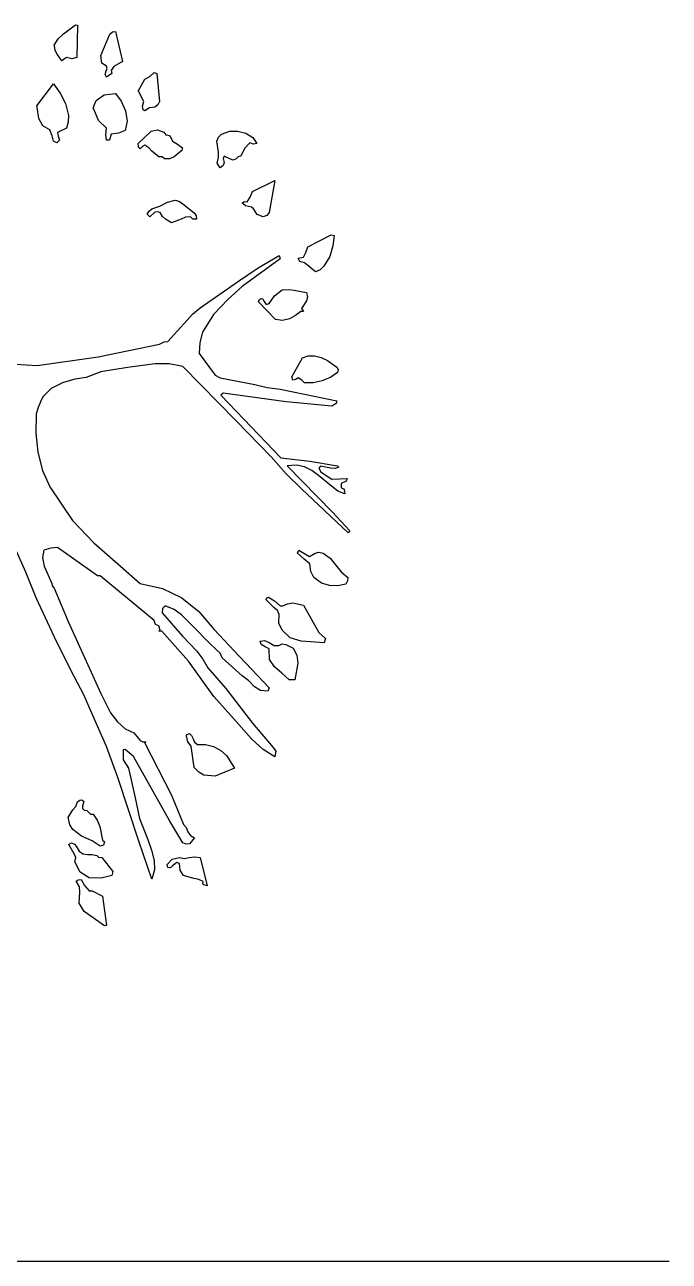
# Model space of a CAD drawing. Header units: millimetres. Extents: x -4017 to 59953, y -688 to 66564.
# Drawn here: x 56851 to 57853, y 16459 to 18383 of the extents above; entities that cross this region are included whole.
import ezdxf

# ---------------------------------------------------------------- set-up
doc = ezdxf.new("R2010")
doc.units = ezdxf.units.MM
doc.layers.add('www.cad-blocks.net', color=7, linetype='Continuous')

# ---------------------------------------------------------------- blocks, each defined once
blk = doc.blocks.new('A$C516926BB')
blk.add_line((0, 7.0831), (60.3118, 7.0831))
blk = doc.blocks.new('A$C37E508DF')
for p, q in [((0.9686, 1.4334), (0.9875, 1.4476)), ((0.9875, 1.4476), (0.9905, 1.4467)), ((0.9905, 1.4467), (0.9896, 1.3966)), ((0.9545, 1.4159), (0.9605, 1.4257)), ((0.9605, 1.4257), (0.9686, 1.4334)), ((1.0269, 1.3996), (1.0411, 1.433)), ((1.0411, 1.433), (1.045, 1.4365)), ((1.045, 1.4365), (1.0497, 1.4369)), ((1.0497, 1.4369), (1.0604, 1.3901)), ((0.9549, 1.4146), (0.9545, 1.4159)), ((0.9558, 1.4077), (0.9549, 1.4146)), ((0.9592, 1.4017), (0.9558, 1.4077)), ((0.966, 1.3914), (0.9592, 1.4017)), ((0.9703, 1.3944), (0.966, 1.3914)), ((0.9733, 1.3966), (0.9703, 1.3944)), ((0.9819, 1.3944), (0.9733, 1.3966)), ((0.9896, 1.3966), (0.9819, 1.3944)), ((1.0282, 1.3876), (1.0269, 1.3996)), ((1.0359, 1.3833), (1.0282, 1.3876)), ((1.0604, 1.3901), (1.0471, 1.3824)), ((1.0334, 1.37), (1.0351, 1.376)), ((1.0359, 1.3661), (1.0334, 1.37)), ((1.0351, 1.376), (1.0368, 1.3794)), ((1.0368, 1.3794), (1.0359, 1.3833)), ((1.0441, 1.3717), (1.0359, 1.3661)), ((1.0471, 1.3824), (1.0432, 1.3764)), ((1.0432, 1.3764), (1.0441, 1.3717)), ((1.0955, 1.3631), (1.1033, 1.367)), ((1.1033, 1.367), (1.1097, 1.373)), ((1.1097, 1.373), (1.114, 1.3717)), ((1.114, 1.3717), (1.1183, 1.328)), ((0.9274, 1.3215), (0.9532, 1.3554)), ((0.9532, 1.3554), (0.9635, 1.3413)), ((1.0848, 1.3443), (1.0955, 1.3631)), ((0.9635, 1.3413), (0.9721, 1.325)), ((1.0171, 1.3232), (1.0197, 1.3297)), ((1.0197, 1.3297), (1.0321, 1.3387)), ((1.0321, 1.3387), (1.0497, 1.3404)), ((1.0497, 1.3404), (1.0587, 1.3284)), ((1.0587, 1.3284), (1.0651, 1.3134)), ((1.0861, 1.343), (1.0848, 1.3443)), ((1.0938, 1.328), (1.0861, 1.343)), ((1.0917, 1.3207), (1.0938, 1.328)), ((1.1183, 1.328), (1.1153, 1.3228)), ((0.9279, 1.3194), (0.9274, 1.3215)), ((0.9305, 1.3018), (0.9279, 1.3194)), ((0.9721, 1.325), (0.9768, 1.3061)), ((1.0149, 1.3172), (1.0171, 1.3232)), ((1.0162, 1.3164), (1.0149, 1.3172)), ((1.0231, 1.2988), (1.0162, 1.3164)), ((1.0651, 1.3134), (1.0677, 1.2975)), ((1.0925, 1.3151), (1.0917, 1.3207)), ((1.0955, 1.3138), (1.0925, 1.3151)), ((1.1028, 1.3185), (1.0955, 1.3138)), ((1.111, 1.3194), (1.1028, 1.3185)), ((1.1153, 1.3228), (1.111, 1.3194)), ((0.9365, 1.2902), (0.9305, 1.3018)), ((0.9476, 1.2842), (0.9365, 1.2902)), ((0.9763, 1.2962), (0.9733, 1.2868)), ((0.9768, 1.3061), (0.9763, 1.2962)), ((1.0359, 1.2868), (1.0231, 1.2988)), ((1.0677, 1.2975), (1.0647, 1.2829)), ((0.951, 1.2748), (0.9476, 1.2842)), ((0.9532, 1.2666), (0.951, 1.2748)), ((0.9733, 1.2868), (0.9596, 1.2799)), ((0.9596, 1.2799), (0.9605, 1.2744)), ((0.9605, 1.2744), (0.9626, 1.2679)), ((1.0347, 1.2769), (1.0359, 1.2868)), ((1.0359, 1.2679), (1.0347, 1.2769)), ((1.0432, 1.2774), (1.0402, 1.2679)), ((1.0544, 1.2791), (1.0432, 1.2774)), ((1.0647, 1.2829), (1.0544, 1.2791)), ((1.0848, 1.2628), (1.1054, 1.2817)), ((1.1054, 1.2817), (1.1148, 1.2842)), ((1.1148, 1.2842), (1.1247, 1.2804)), ((1.1247, 1.2804), (1.1281, 1.2765)), ((1.1281, 1.2765), (1.1341, 1.2752)), ((1.1341, 1.2752), (1.1384, 1.2666)), ((1.2075, 1.2666), (1.21, 1.2726)), ((1.21, 1.2726), (1.2147, 1.2774)), ((1.2147, 1.2774), (1.2276, 1.2817)), ((1.2276, 1.2817), (1.2392, 1.2817)), ((1.2392, 1.2817), (1.2521, 1.2787)), ((1.2521, 1.2787), (1.2632, 1.2722)), ((1.2632, 1.2722), (1.2692, 1.2628)), ((0.9583, 1.2636), (0.9532, 1.2666)), ((0.9626, 1.2679), (0.9583, 1.2636)), ((1.0402, 1.2679), (1.0359, 1.2679)), ((1.0852, 1.2576), (1.0848, 1.2628)), ((1.0883, 1.2546), (1.0852, 1.2576)), ((1.0921, 1.2585), (1.0883, 1.2546)), ((1.0955, 1.2602), (1.0921, 1.2585)), ((1.1015, 1.2559), (1.0955, 1.2602)), ((1.1063, 1.2508), (1.1015, 1.2559)), ((1.117, 1.2422), (1.1063, 1.2508)), ((1.1384, 1.2666), (1.1461, 1.2619)), ((1.1526, 1.2521), (1.141, 1.2422)), ((1.1461, 1.2619), (1.1539, 1.2559)), ((1.1539, 1.2559), (1.1526, 1.2521)), ((1.2096, 1.2491), (1.2075, 1.2666)), ((1.2503, 1.2551), (1.2448, 1.2431)), ((1.2585, 1.2636), (1.2503, 1.2551)), ((1.2645, 1.2615), (1.2585, 1.2636)), ((1.2692, 1.2628), (1.2645, 1.2615)), ((1.1221, 1.2418), (1.117, 1.2422)), ((1.126, 1.2388), (1.1221, 1.2418)), ((1.1337, 1.2388), (1.126, 1.2388)), ((1.141, 1.2422), (1.1337, 1.2388)), ((1.2079, 1.2323), (1.21, 1.2409)), ((1.2126, 1.2251), (1.2079, 1.2323)), ((1.21, 1.2409), (1.2096, 1.2491)), ((1.2186, 1.2332), (1.2169, 1.2285)), ((1.2186, 1.2431), (1.2173, 1.2392)), ((1.2173, 1.2392), (1.2186, 1.2332)), ((1.2285, 1.2383), (1.2186, 1.2431)), ((1.2328, 1.2366), (1.2285, 1.2383)), ((1.2371, 1.2388), (1.2328, 1.2366)), ((1.2405, 1.2418), (1.2371, 1.2388)), ((1.2448, 1.2431), (1.2405, 1.2418)), ((1.2169, 1.2285), (1.2126, 1.2251)), ((1.2628, 1.1882), (1.2975, 1.2053)), ((1.2975, 1.2053), (1.2885, 1.1556)), ((1.1307, 1.1714), (1.1423, 1.1744)), ((1.1423, 1.1744), (1.1483, 1.1732)), ((1.2546, 1.1719), (1.2589, 1.1792)), ((1.2589, 1.1792), (1.2628, 1.1882)), ((1.099, 1.153), (1.102, 1.1573)), ((1.102, 1.1573), (1.1063, 1.1612)), ((1.111, 1.156), (1.1033, 1.1487)), ((1.1063, 1.1612), (1.1187, 1.1655)), ((1.1153, 1.1564), (1.111, 1.156)), ((1.1191, 1.1556), (1.1153, 1.1564)), ((1.1187, 1.1655), (1.1307, 1.1714)), ((1.1226, 1.1492), (1.1191, 1.1556)), ((1.1483, 1.1732), (1.1539, 1.1693)), ((1.1539, 1.1693), (1.1727, 1.1543)), ((1.1727, 1.1543), (1.1749, 1.1504)), ((1.2469, 1.1702), (1.2495, 1.1723)), ((1.2478, 1.1693), (1.2469, 1.1702)), ((1.2516, 1.1659), (1.2478, 1.1693)), ((1.2495, 1.1723), (1.2546, 1.1719)), ((1.2563, 1.1646), (1.2516, 1.1659)), ((1.2611, 1.1637), (1.2563, 1.1646)), ((1.2641, 1.1612), (1.2611, 1.1637)), ((1.2701, 1.1522), (1.2641, 1.1612)), ((1.2885, 1.1556), (1.2851, 1.1509)), ((1.1033, 1.1487), (1.099, 1.153)), ((1.1273, 1.1453), (1.1226, 1.1492)), ((1.1367, 1.1393), (1.1273, 1.1453)), ((1.1517, 1.1453), (1.1367, 1.1393)), ((1.1586, 1.1483), (1.1517, 1.1453)), ((1.1663, 1.1487), (1.1586, 1.1483)), ((1.1697, 1.1449), (1.1663, 1.1487)), ((1.1757, 1.1449), (1.1697, 1.1449)), ((1.1749, 1.1504), (1.1757, 1.1449)), ((1.2791, 1.1487), (1.2701, 1.1522)), ((1.2851, 1.1509), (1.2791, 1.1487)), ((1.3485, 1.102), (1.385, 1.1209)), ((1.385, 1.1209), (1.3897, 1.1196)), ((1.3897, 1.1196), (1.3875, 1.1037)), ((1.3455, 1.0934), (1.3485, 1.102)), ((1.3875, 1.1037), (1.3828, 1.087)), ((1.3057, 1.0835), (1.2469, 1.0402)), ((1.2713, 1.0694), (1.3044, 1.0887)), ((1.3044, 1.0887), (1.3057, 1.0835)), ((1.3335, 1.0844), (1.3421, 1.0861)), ((1.3361, 1.0793), (1.3335, 1.0844)), ((1.3434, 1.0771), (1.3361, 1.0793)), ((1.3421, 1.0861), (1.3455, 1.0934)), ((1.3828, 1.087), (1.3738, 1.072)), ((1.2409, 1.0488), (1.2713, 1.0694)), ((1.349, 1.0728), (1.3434, 1.0771)), ((1.3605, 1.063), (1.349, 1.0728)), ((1.3678, 1.0664), (1.3605, 1.063)), ((1.3738, 1.072), (1.3678, 1.0664)), ((1.1813, 1.0072), (1.2409, 1.0488)), ((1.2469, 1.0402), (1.2246, 1.0201)), ((1.2246, 1.0201), (1.2023, 0.9969)), ((1.2718, 1.0162), (1.2731, 1.0197)), ((1.2731, 1.0197), (1.2761, 1.0218)), ((1.2761, 1.0218), (1.2786, 1.0209)), ((1.2786, 1.0209), (1.2799, 1.0184)), ((1.2885, 1.0136), (1.2971, 1.0257)), ((1.2971, 1.0257), (1.3091, 1.0351)), ((1.3091, 1.0351), (1.3185, 1.0355)), ((1.3185, 1.0355), (1.3275, 1.0347)), ((1.3275, 1.0347), (1.3468, 1.0308)), ((1.3468, 1.0308), (1.3481, 1.0239)), ((1.3481, 1.0239), (1.3468, 1.018)), ((1.1693, 0.9974), (1.1813, 1.0072)), ((1.2984, 0.9892), (1.2718, 1.0162)), ((1.2799, 1.0184), (1.2842, 1.0124)), ((1.2842, 1.0124), (1.2885, 1.0136)), ((1.3378, 1.0016), (1.3297, 0.9952)), ((1.3421, 1.0016), (1.3378, 1.0016)), ((1.3468, 1.018), (1.3391, 1.0059)), ((1.3391, 1.0059), (1.3421, 1.0016)), ((1.1311, 0.9549), (1.1612, 0.9879)), ((1.1612, 0.9879), (1.1693, 0.9974)), ((1.2023, 0.9969), (1.1852, 0.9691)), ((1.3095, 0.9875), (1.2984, 0.9892)), ((1.3202, 0.9901), (1.3095, 0.9875)), ((1.3297, 0.9952), (1.3202, 0.9901)), ((1.1852, 0.9691), (1.1809, 0.9532)), ((1.0227, 0.9309), (1.1183, 0.9506)), ((1.1183, 0.9506), (1.1256, 0.954)), ((1.1256, 0.954), (1.1311, 0.9549)), ((1.1809, 0.9532), (1.1796, 0.936)), ((0.9279, 0.9172), (1.0227, 0.9309)), ((1.1796, 0.936), (1.2049, 0.9022)), ((1.3241, 0.9), (1.3404, 0.9292)), ((1.3404, 0.9292), (1.3494, 0.9322)), ((1.3494, 0.9322), (1.3592, 0.9326)), ((1.3592, 0.9326), (1.3695, 0.93)), ((1.3695, 0.93), (1.3794, 0.9253)), ((1.3794, 0.9253), (1.394, 0.9146)), ((0.8936, 0.9193), (0.9279, 0.9172)), ((1.0269, 0.9077), (1.0042, 0.8987)), ((1.0685, 0.9142), (1.0269, 0.9077)), ((1.1114, 0.9198), (1.0685, 0.9142)), ((1.1333, 0.9202), (1.1114, 0.9198)), ((1.1543, 0.9159), (1.1333, 0.9202)), ((1.2371, 0.8314), (1.1543, 0.9159)), ((1.3948, 0.9065), (1.3846, 0.8992)), ((1.394, 0.9146), (1.3957, 0.9112)), ((1.3957, 0.9112), (1.3948, 0.9065)), ((0.9673, 0.8906), (0.9498, 0.8816)), ((0.9866, 0.8962), (0.9673, 0.8906)), ((1.0042, 0.8987), (0.9866, 0.8962)), ((1.2049, 0.9022), (1.2126, 0.8983)), ((1.2126, 0.8983), (1.2662, 0.8876)), ((1.2662, 0.8876), (1.2855, 0.8833)), ((1.3254, 0.8944), (1.3241, 0.9)), ((1.3301, 0.8957), (1.3254, 0.8944)), ((1.3335, 0.8983), (1.3301, 0.8957)), ((1.3395, 0.8944), (1.3335, 0.8983)), ((1.3434, 0.8906), (1.3395, 0.8944)), ((1.3571, 0.8906), (1.3434, 0.8906)), ((1.3713, 0.8936), (1.3571, 0.8906)), ((1.3846, 0.8992), (1.3713, 0.8936)), ((0.9369, 0.8687), (0.933, 0.861)), ((0.9498, 0.8816), (0.9369, 0.8687)), ((1.2169, 0.8743), (1.2135, 0.8713)), ((1.2135, 0.8713), (1.2491, 0.834)), ((1.3151, 0.8606), (1.2169, 0.8743)), ((1.2855, 0.8833), (1.3057, 0.8807)), ((1.3057, 0.8807), (1.394, 0.8623)), ((0.9296, 0.852), (0.9262, 0.8421)), ((0.933, 0.861), (0.9296, 0.852)), ((1.3863, 0.8541), (1.3151, 0.8606)), ((1.3927, 0.8584), (1.3863, 0.8541)), ((1.394, 0.8623), (1.3927, 0.8584)), ((0.9262, 0.8421), (0.9257, 0.8121)), ((1.2919, 0.7752), (1.2371, 0.8314)), ((1.2491, 0.834), (1.3069, 0.7735)), ((0.9257, 0.8121), (0.9287, 0.7825)), ((0.9287, 0.7825), (0.936, 0.7542)), ((1.3151, 0.7487), (1.2919, 0.7752)), ((1.3069, 0.7735), (1.352, 0.7684)), ((0.936, 0.7542), (0.9476, 0.7285)), ((1.3309, 0.7624), (1.3164, 0.7615)), ((1.3164, 0.7615), (1.3871, 0.6891)), ((1.3434, 0.7598), (1.3309, 0.7624)), ((1.355, 0.7538), (1.3434, 0.7598)), ((1.352, 0.7684), (1.3948, 0.7615)), ((1.3653, 0.7461), (1.355, 0.7538)), ((1.3687, 0.7607), (1.3657, 0.7577)), ((1.3657, 0.7577), (1.3691, 0.7521)), ((1.3841, 0.7577), (1.3687, 0.7607)), ((1.3691, 0.7521), (1.3743, 0.7482)), ((1.3914, 0.7572), (1.3841, 0.7577)), ((1.397, 0.759), (1.3914, 0.7572)), ((1.3948, 0.7615), (1.397, 0.759)), ((1.3391, 0.7255), (1.3151, 0.7487)), ((1.3854, 0.7294), (1.3653, 0.7461)), ((1.3743, 0.7482), (1.3863, 0.7405)), ((1.3863, 0.7405), (1.4099, 0.7414)), ((1.4086, 0.7375), (1.4004, 0.7337)), ((1.4004, 0.7337), (1.4004, 0.7272)), ((1.4099, 0.7414), (1.4086, 0.7375)), ((0.9476, 0.7285), (0.9828, 0.6762)), ((1.4116, 0.6569), (1.3391, 0.7255)), ((1.3953, 0.7221), (1.3854, 0.7294)), ((1.4064, 0.7178), (1.3953, 0.7221)), ((1.4004, 0.7272), (1.4047, 0.7255)), ((1.4047, 0.7255), (1.406, 0.7221)), ((1.406, 0.7221), (1.4064, 0.7178)), ((0.9828, 0.6762), (1.0162, 0.6415)), ((1.3871, 0.6891), (1.4141, 0.6599)), ((1.4141, 0.6599), (1.4116, 0.6569)), ((1.0162, 0.6415), (1.0574, 0.605)), ((0.9103, 0.5956), (0.8932, 0.6342)), ((0.9382, 0.6303), (0.936, 0.6179)), ((0.936, 0.6179), (0.939, 0.605)), ((0.9493, 0.6333), (0.9382, 0.6303)), ((0.9596, 0.6342), (0.9493, 0.6333)), ((1.0218, 0.5904), (0.9596, 0.6342)), ((1.3327, 0.6252), (1.3348, 0.6303)), ((1.343, 0.6162), (1.3327, 0.6252)), ((1.3348, 0.6303), (1.3511, 0.62)), ((1.352, 0.6089), (1.343, 0.6162)), ((1.3511, 0.62), (1.3601, 0.6256)), ((1.3601, 0.6256), (1.3661, 0.6269)), ((1.3661, 0.6269), (1.3725, 0.6252)), ((1.3725, 0.6252), (1.3837, 0.6175)), ((1.3837, 0.6175), (1.3918, 0.6072)), ((0.939, 0.605), (0.9506, 0.5784)), ((1.0574, 0.605), (1.0883, 0.5784)), ((1.3533, 0.5969), (1.352, 0.6089)), ((1.358, 0.5874), (1.3533, 0.5969)), ((1.3918, 0.6072), (1.4004, 0.5964)), ((1.4004, 0.5964), (1.4111, 0.5874)), ((0.9262, 0.5557), (0.9103, 0.5956)), ((0.9506, 0.5784), (0.951, 0.5746)), ((1.0256, 0.5904), (1.0218, 0.5904)), ((1.1097, 0.5205), (1.0256, 0.5904)), ((1.0883, 0.5784), (1.123, 0.5703)), ((1.37, 0.5789), (1.358, 0.5874)), ((1.3824, 0.575), (1.37, 0.5789)), ((1.4103, 0.5823), (1.4077, 0.5771)), ((1.4111, 0.5874), (1.4103, 0.5823)), ((0.951, 0.5746), (0.9545, 0.5711)), ((0.9545, 0.5711), (0.9759, 0.5193)), ((1.123, 0.5703), (1.1526, 0.5557)), ((1.3953, 0.5746), (1.3824, 0.575)), ((1.4077, 0.5771), (1.3953, 0.5746)), ((0.9583, 0.4871), (0.9262, 0.5557)), ((1.1226, 0.5394), (1.1221, 0.5325)), ((1.1268, 0.5433), (1.1226, 0.5394)), ((1.141, 0.5377), (1.1268, 0.5433)), ((1.1526, 0.5557), (1.1792, 0.5347)), ((1.2842, 0.554), (1.2855, 0.5557)), ((1.2842, 0.5527), (1.2842, 0.554)), ((1.2958, 0.5407), (1.2842, 0.5527)), ((1.2855, 0.5557), (1.2876, 0.557)), ((1.2876, 0.557), (1.2971, 0.551)), ((1.3014, 0.536), (1.2958, 0.5407)), ((1.2971, 0.551), (1.3057, 0.5433)), ((1.3057, 0.5433), (1.3099, 0.5433)), ((1.3099, 0.5433), (1.3172, 0.5467)), ((1.3172, 0.5467), (1.3254, 0.548)), ((1.3254, 0.548), (1.3421, 0.5446)), ((1.3421, 0.5446), (1.3657, 0.5021)), ((1.1118, 0.5145), (1.1097, 0.5205)), ((1.1221, 0.5325), (1.1539, 0.4961)), ((1.1521, 0.5296), (1.141, 0.5377)), ((1.1706, 0.5111), (1.1521, 0.5296)), ((1.1792, 0.5347), (1.2027, 0.5072)), ((1.3044, 0.53), (1.3014, 0.536)), ((1.3039, 0.5167), (1.3044, 0.53)), ((0.9759, 0.5193), (1.0269, 0.4069)), ((1.117, 0.5124), (1.1118, 0.5145)), ((1.1191, 0.5055), (1.117, 0.5124)), ((1.117, 0.5042), (1.1191, 0.5055)), ((1.1217, 0.5042), (1.117, 0.5042)), ((1.1633, 0.4575), (1.1217, 0.5042)), ((1.1955, 0.4858), (1.1706, 0.5111)), ((1.2027, 0.5072), (1.2426, 0.4644)), ((1.3091, 0.5055), (1.3039, 0.5167)), ((1.3215, 0.4935), (1.3091, 0.5055)), ((1.3657, 0.5021), (1.3764, 0.4927)), ((0.9853, 0.4335), (0.9583, 0.4871)), ((1.1539, 0.4961), (1.1762, 0.4729)), ((1.207, 0.4747), (1.1955, 0.4858)), ((1.2748, 0.4884), (1.2812, 0.4897)), ((1.2761, 0.4832), (1.2748, 0.4884)), ((1.2825, 0.4798), (1.2761, 0.4832)), ((1.2812, 0.4897), (1.2885, 0.4862)), ((1.2885, 0.4862), (1.2962, 0.4815)), ((1.2962, 0.4815), (1.3039, 0.482)), ((1.3039, 0.482), (1.3087, 0.4841)), ((1.3087, 0.4841), (1.3147, 0.4832)), ((1.3147, 0.4832), (1.3258, 0.4777)), ((1.3382, 0.4884), (1.3215, 0.4935)), ((1.3743, 0.4858), (1.3382, 0.4884)), ((1.3764, 0.4927), (1.3743, 0.4858)), ((1.1762, 0.4729), (1.1856, 0.4605)), ((1.2122, 0.47), (1.207, 0.4747)), ((1.2156, 0.4627), (1.2122, 0.47)), ((1.2469, 0.4348), (1.2156, 0.4627)), ((1.2426, 0.4644), (1.2885, 0.4159)), ((1.2885, 0.4764), (1.2825, 0.4798)), ((1.2894, 0.4601), (1.2885, 0.4764)), ((1.3258, 0.4777), (1.3318, 0.4669)), ((1.3318, 0.4669), (1.3331, 0.4545)), ((1.2027, 0.4026), (1.1633, 0.4575)), ((1.1856, 0.4605), (1.1933, 0.4468)), ((1.1933, 0.4468), (1.2212, 0.4146)), ((1.2967, 0.4485), (1.2894, 0.4601)), ((1.3082, 0.4386), (1.2967, 0.4485)), ((1.3331, 0.4545), (1.3284, 0.4284)), ((1.0003, 0.4052), (0.9853, 0.4335)), ((1.2568, 0.4266), (1.2469, 0.4348)), ((1.2658, 0.4176), (1.2568, 0.4266)), ((1.3198, 0.4284), (1.3082, 0.4386)), ((1.3284, 0.4284), (1.3198, 0.4284)), ((1.0145, 0.373), (1.0003, 0.4052)), ((1.0269, 0.4069), (1.0419, 0.3769)), ((1.2212, 0.4146), (1.2628, 0.361)), ((1.2752, 0.4116), (1.2658, 0.4176)), ((1.2868, 0.4108), (1.2752, 0.4116)), ((1.2885, 0.4159), (1.2868, 0.4108)), ((1.2289, 0.373), (1.2027, 0.4026)), ((1.0359, 0.3246), (1.0145, 0.373)), ((1.0419, 0.3769), (1.0527, 0.3632)), ((1.2615, 0.3362), (1.2289, 0.373)), ((1.0527, 0.3632), (1.0647, 0.352)), ((1.0647, 0.352), (1.078, 0.346)), ((1.2628, 0.361), (1.2949, 0.3233)), ((1.078, 0.346), (1.0883, 0.334)), ((1.0883, 0.334), (1.0921, 0.3319)), ((1.0921, 0.3319), (1.0968, 0.3319)), ((1.0968, 0.3319), (1.0947, 0.3306)), ((1.0947, 0.3306), (1.1367, 0.2491)), ((1.1599, 0.3426), (1.1646, 0.3447)), ((1.1599, 0.3413), (1.1599, 0.3426)), ((1.162, 0.3319), (1.1599, 0.3413)), ((1.1676, 0.325), (1.162, 0.3319)), ((1.1646, 0.3447), (1.168, 0.3417)), ((1.168, 0.3417), (1.1702, 0.3366)), ((1.1702, 0.3366), (1.1727, 0.3314)), ((1.1727, 0.3314), (1.177, 0.3276)), ((1.177, 0.3276), (1.1895, 0.3276)), ((1.1895, 0.3276), (1.2019, 0.3246)), ((1.2795, 0.3199), (1.2615, 0.3362)), ((1.0535, 0.2766), (1.0359, 0.3246)), ((1.0647, 0.3199), (1.0617, 0.3194)), ((1.0617, 0.3194), (1.0617, 0.304)), ((1.0711, 0.3147), (1.0647, 0.3199)), ((1.0775, 0.3092), (1.0711, 0.3147)), ((1.1341, 0.2084), (1.0775, 0.3092)), ((1.1719, 0.292), (1.1676, 0.325)), ((1.2019, 0.3246), (1.2135, 0.3186)), ((1.2135, 0.3186), (1.2225, 0.3104)), ((1.2225, 0.3104), (1.2349, 0.2911)), ((1.2975, 0.3087), (1.2795, 0.3199)), ((1.2949, 0.3233), (1.2988, 0.3173)), ((1.2988, 0.3173), (1.2975, 0.3087)), ((1.0617, 0.304), (1.0698, 0.2911)), ((1.0698, 0.2911), (1.0805, 0.2448)), ((1.1792, 0.2847), (1.1719, 0.292)), ((1.2349, 0.2911), (1.2049, 0.2783)), ((1.0861, 0.1775), (1.0535, 0.2766)), ((1.1873, 0.28), (1.1792, 0.2847)), ((1.2049, 0.2783), (1.1873, 0.28)), ((0.9836, 0.226), (0.9879, 0.2311)), ((0.9879, 0.2311), (0.9905, 0.2384)), ((0.9905, 0.2384), (0.9943, 0.241)), ((0.9943, 0.241), (0.9973, 0.2414)), ((0.9973, 0.2414), (1.0003, 0.2393)), ((1.0003, 0.2393), (0.9986, 0.232)), ((0.9986, 0.232), (0.9986, 0.2281)), ((1.0805, 0.2448), (1.087, 0.2127)), ((1.1367, 0.2491), (1.1556, 0.2032)), ((0.9759, 0.214), (0.9836, 0.226)), ((0.9768, 0.2127), (0.9759, 0.214)), ((0.9789, 0.2028), (0.9768, 0.2127)), ((0.9986, 0.2281), (1.0012, 0.2255)), ((1.0012, 0.2255), (1.0051, 0.2251)), ((1.0051, 0.2251), (1.0076, 0.2225)), ((1.0076, 0.2225), (1.0106, 0.2195)), ((1.0106, 0.2195), (1.0149, 0.2191)), ((1.0149, 0.2191), (1.0214, 0.2101)), ((1.087, 0.2127), (1.0998, 0.1797)), ((0.9832, 0.1955), (0.9789, 0.2028)), ((0.9969, 0.1852), (0.9832, 0.1955)), ((1.0214, 0.2101), (1.0252, 0.2002)), ((1.0252, 0.2002), (1.0295, 0.1788)), ((1.1543, 0.1749), (1.1341, 0.2084)), ((1.1556, 0.2032), (1.1594, 0.1985)), ((1.1594, 0.1985), (1.1624, 0.1921)), ((0.9768, 0.1719), (0.9811, 0.1749)), ((0.9811, 0.1749), (0.9858, 0.1728)), ((1.0132, 0.1779), (0.9969, 0.1852)), ((1.0256, 0.1698), (1.0132, 0.1779)), ((1.0295, 0.1788), (1.0325, 0.1762)), ((1.0325, 0.1762), (1.0312, 0.1711)), ((1.1063, 0.1183), (1.0861, 0.1775)), ((1.0998, 0.1797), (1.1058, 0.1634)), ((1.1594, 0.1728), (1.1543, 0.1749)), ((1.1646, 0.1732), (1.1594, 0.1728)), ((1.1624, 0.1921), (1.1663, 0.1861)), ((1.1727, 0.1827), (1.1646, 0.1732)), ((1.1663, 0.1861), (1.1727, 0.1827)), ((0.9776, 0.1711), (0.9768, 0.1719)), ((0.9853, 0.1578), (0.9776, 0.1711)), ((0.9879, 0.1518), (0.9853, 0.1578)), ((0.9858, 0.1728), (0.9884, 0.1694)), ((0.9884, 0.1694), (0.9931, 0.1616)), ((0.9931, 0.1616), (0.9991, 0.1574)), ((0.9991, 0.1574), (1.0059, 0.1565)), ((1.0059, 0.1565), (1.0132, 0.1565)), ((1.0132, 0.1565), (1.0205, 0.1548)), ((1.0205, 0.1548), (1.0235, 0.1522)), ((1.0312, 0.1711), (1.0256, 0.1698)), ((1.1058, 0.1634), (1.1097, 0.1475)), ((0.9866, 0.1453), (0.9879, 0.1518)), ((0.9948, 0.1291), (0.9866, 0.1453)), ((1.0235, 0.1522), (1.0282, 0.1518)), ((1.0282, 0.1518), (1.0454, 0.1303)), ((1.1097, 0.1475), (1.1101, 0.1325)), ((1.1298, 0.1411), (1.1376, 0.1492)), ((1.1311, 0.1364), (1.1298, 0.1411)), ((1.1354, 0.1359), (1.1311, 0.1364)), ((1.1384, 0.1389), (1.1354, 0.1359)), ((1.1376, 0.1492), (1.1491, 0.1518)), ((1.1423, 0.1423), (1.1384, 0.1389)), ((1.1449, 0.1441), (1.1423, 0.1423)), ((1.1491, 0.1428), (1.1449, 0.1441)), ((1.1491, 0.1518), (1.1564, 0.1505)), ((1.1504, 0.132), (1.1491, 0.1428)), ((1.1564, 0.1505), (1.1642, 0.1518)), ((1.1642, 0.1518), (1.1727, 0.1531)), ((1.1727, 0.1531), (1.1813, 0.1518)), ((1.1813, 0.1518), (1.192, 0.108)), ((0.9884, 0.1149), (0.9918, 0.117)), ((0.9918, 0.117), (0.9961, 0.1175)), ((1.0089, 0.1205), (0.9948, 0.1291)), ((0.9961, 0.1175), (1.0016, 0.1085)), ((1.0274, 0.12), (1.0089, 0.1205)), ((1.0441, 0.1239), (1.0274, 0.12)), ((1.0454, 0.1303), (1.0441, 0.1239)), ((1.1101, 0.1325), (1.1063, 0.1183)), ((1.1556, 0.1239), (1.1504, 0.132)), ((1.1714, 0.1192), (1.1556, 0.1239)), ((1.1792, 0.1179), (1.1714, 0.1192)), ((1.186, 0.1145), (1.1792, 0.1179)), ((0.9935, 0.1063), (0.9884, 0.1149)), ((0.9931, 0.081), (0.9943, 0.0982)), ((0.9943, 0.0982), (0.9935, 0.1063)), ((1.0016, 0.1085), (1.0089, 0.0999)), ((1.0089, 0.0999), (1.0132, 0.0999)), ((1.0132, 0.0999), (1.0295, 0.0917)), ((1.1856, 0.111), (1.186, 0.1145)), ((1.1873, 0.1093), (1.1856, 0.111)), ((1.192, 0.108), (1.1873, 0.1093)), ((1.0012, 0.0677), (0.9931, 0.081)), ((1.0295, 0.0917), (1.0359, 0.0463)), ((1.0325, 0.0454), (1.0012, 0.0677)), ((1.0359, 0.0463), (1.0325, 0.0454))]:
    blk.add_line(p, q)

msp = doc.modelspace()

# ---------------------------------------------------------------- block references
at = {"xscale": 1000, "yscale": 1000, "zscale": 1000}
msp.add_blockref('A$C37E508DF', (55942.3, 16935), dxfattribs=at)
at = {"layer": 'www.cad-blocks.net', "color": 155, "true_color": 0x546d8e, "xscale": 1000, "yscale": 1000, "zscale": 1000}
msp.add_blockref('A$C516926BB', (-2458.7, 9375.6), dxfattribs=at)

doc.saveas('drawing.dxf')
